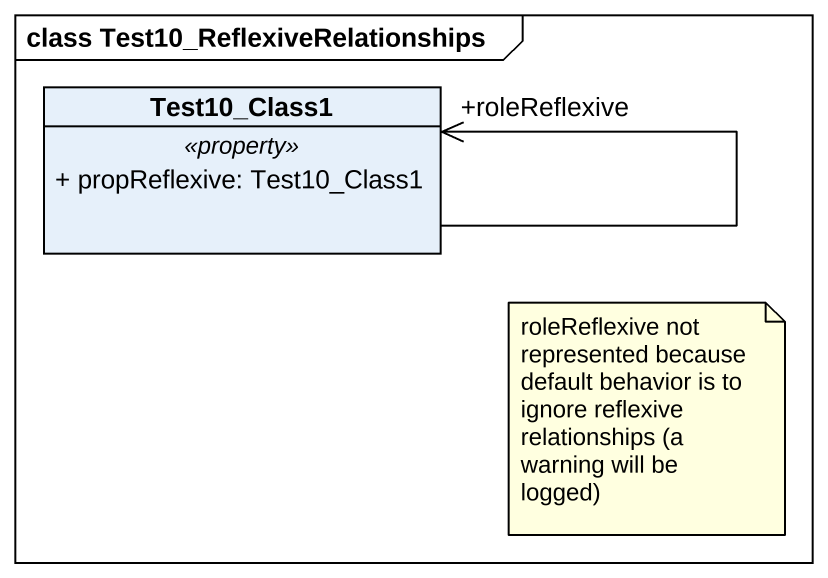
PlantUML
@startuml
mainframe class Test10_ReflexiveRelationships
hide circle
hide empty members
skinparam classAttributeIconSize 0
class Test10_Class1 {
  .. <<property>> ..
  + propReflexive: Test10_Class1
}
Test10_Class1 --> "+roleReflexive" Test10_Class1
note as N1
  roleReflexive not represented because default behavior is to ignore reflexive relationships (a warning will be logged)
end note
@enduml
